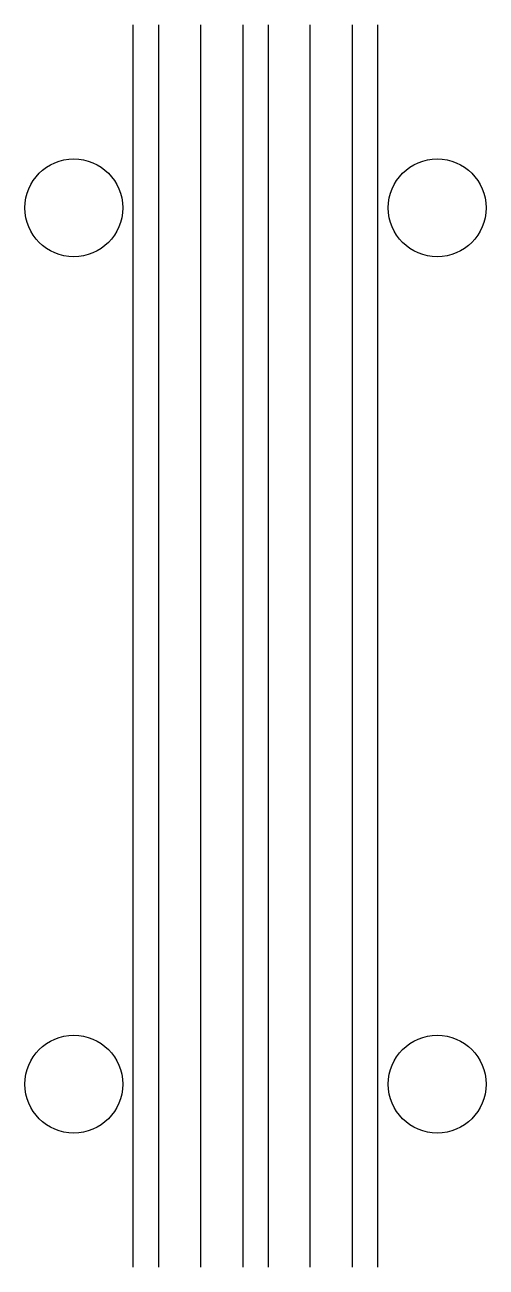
# Model space of a CAD drawing. Header units: metres. Extents: x -0.94 to 0.94, y -2.54 to 2.54.
import ezdxf

# ---------------------------------------------------------------- set-up
doc = ezdxf.new("R2010")
doc.units = ezdxf.units.M

msp = doc.modelspace()

# ---------------------------------------------------------------- linework, layer by layer
for points in [[(-0.5, -2.5361), (-0.5, 2.5361)], [(-0.395, -2.5361), (-0.395, 2.5361)], [(-0.2236, -2.5361), (-0.2236, 2.5361)], [(-0.0521, 2.5361), (-0.0521, 2.5361), (-0.0521, -2.5361)], [(0.0525, -2.5361), (0.0525, 2.5361)], [(0.2239, -2.5361), (0.2239, 2.5361)], [(0.3954, 2.5361), (0.3954, 2.5361), (0.3954, -2.5361)], [(0.5, -2.5361), (0.5, 2.5361)]]:
    msp.add_lwpolyline(points)
for centre in [(-0.7428, 1.7889), (0.7428, 1.7889), (-0.7428, -1.7889), (0.7428, -1.7889)]:
    msp.add_circle(centre, 0.2)

doc.saveas('drawing.dxf')
